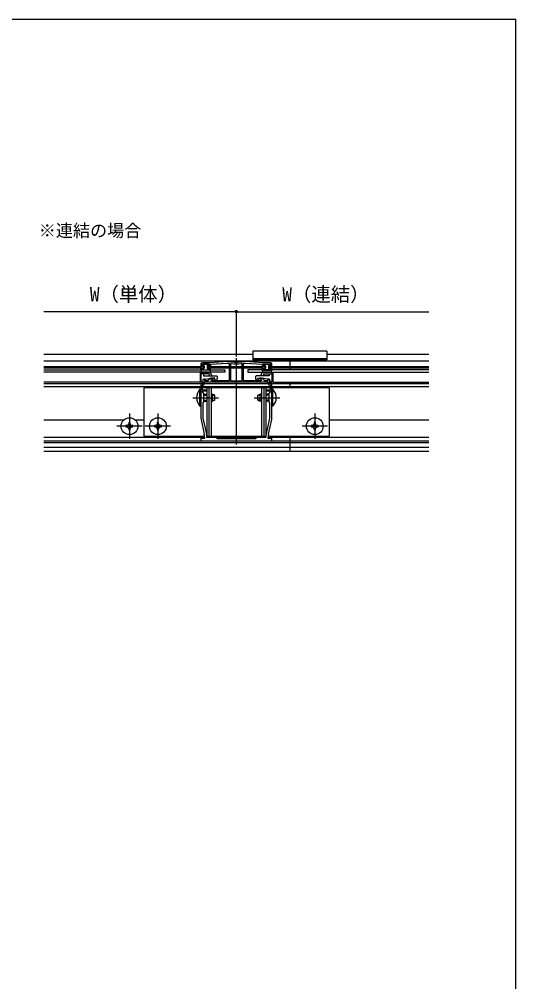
# Model space of a CAD drawing. Units: millimetres, scale not verified. Extents: x -700 to 700, y -1043 to 1037.
# Drawn here: x 352 to 700, y 322 to 997 of the extents above; entities that cross this region are included whole.
import ezdxf
from ezdxf.enums import TextEntityAlignment as Align

# ---------------------------------------------------------------- set-up
doc = ezdxf.new("R2010")
doc.units = ezdxf.units.MM
doc.header["$LTSCALE"] = 6
for name, color, linetype in [('0-1_USER1', 3, 'Continuous'), ('0-2_YKK_11', 7, 'Continuous'), ('0-3_YKK_12', 2, 'Continuous'), ('0-4_YKK_13', 4, 'Continuous'), ('0-5_YKK_D', 6, 'Continuous'), ('0-6_YKK_ZWAK', 7, 'Continuous')]:
    doc.layers.add(name, color=color, linetype=linetype)
doc.styles.add('ＭＳ ゴシック', font='')
doc.styles.get('ＭＳ ゴシック').set_extended_font_data('MS Gothic')

msp = doc.modelspace()

# ---------------------------------------------------------------- linework, layer by layer
at = {"layer": '0-2_YKK_11'}
for p, q in [((500.326, 755.457), (500, 755.158)), ((526.5, 741.3), (526.5, 742.3)), ((479.225, 716.256), (481.475, 705.844)), ((480.592, 717.036), (482.955, 706.095)), ((525.045, 706.095), (527.408, 717.036)), ((526.525, 705.844), (528.775, 716.256))]:
    msp.add_line(p, q, dxfattribs=at)
for points in [[(499.018, 756.798), (498.982, 756.8), (497.5, 756.8), (486, 756), (480, 756)], [(528, 756), (522, 756), (510.5, 756.8), (509.018, 756.8), (508.982, 756.798)], [(479, 755), (479, 752), (481.25, 752), (481.25, 753), (479.9, 753), (479.9, 755), (485.1, 755), (485.1, 753), (483.75, 753), (483.75, 752), (486, 752), (486, 755), (497.5, 755.6), (499, 755.6), (499, 743.3), (486.5, 743.3), (486.299, 744.05), (487.5, 744.743), (487.5, 745.3), (486.464, 745.3), (484.815, 744.348)], [(500, 755.158), (500, 743.3), (508, 743.3), (508, 755.158), (507.674, 755.457)], [(523.185, 744.348), (521.536, 745.3), (520.5, 745.3), (520.5, 744.743), (521.701, 744.05), (521.5, 743.3), (509, 743.3), (509, 755.6), (510.5, 755.6), (522, 755), (522, 752), (524.25, 752), (524.25, 753), (522.9, 753), (522.9, 755), (528.1, 755), (528.1, 753), (526.75, 753), (526.75, 752), (529, 752), (529, 755)], [(484.376, 743.824), (484.185, 743.3), (482, 743.3), (482, 744.4), (481.366, 744.4), (480.5, 743.9), (480.5, 741.3), (479, 741.3), (479, 731.958), (479.12, 731.775), (479.12, 731.225), (479, 731.042), (479, 718.368)], [(526.5, 742.3), (481.5, 742.3), (481.5, 741.3)], [(529, 718.368), (529, 731.042), (528.88, 731.225), (528.88, 731.775), (529, 731.958), (529, 741.3), (527.5, 741.3), (527.5, 743.9), (526.634, 744.4), (526, 744.4), (526, 743.3), (523.815, 743.3), (523.624, 743.824)], [(480.5, 740.3), (480, 740.3), (480, 736.9), (483, 736.9), (483, 736), (480, 736), (480, 735.5), (481, 734.5), (481, 728.5), (480.4, 727.9), (480.4, 718.831)], [(527.6, 718.831), (527.6, 727.9), (527, 728.5), (527, 734.5), (528, 735.5), (528, 736), (525, 736), (525, 736.9), (528, 736.9), (528, 740.3), (527.5, 740.3)], [(481.7, 703.732), (481.7, 702.8), (479.763, 702.8), (479.435, 704.026), (479, 703.969), (479, 701.3), (504, 701.3)], [(483, 705.673), (483, 703.8), (489.5, 703.8), (490.5, 702.8), (504, 702.8), (517.5, 702.8), (518.5, 703.8), (525, 703.8), (525, 705.673)], [(504, 701.3), (529, 701.3), (529, 703.969), (528.565, 704.026), (528.237, 702.8), (526.3, 702.8), (526.3, 703.732)]]:
    msp.add_lwpolyline(points, dxfattribs=at)
for centre, radius, start, end in [((480, 755), 1, 90.00001, 179.99999), ((504, 798.317), 41.817, 263.15728, 276.84272), ((528, 755), 1, 0.00001, 89.99999), ((504, 798.317), 43.017, 265.09998, 274.90002), ((485.315, 743.482), 1, 120.00007, 160.00009), ((522.685, 743.482), 1, 19.99991, 59.99993), ((480.5, 741.3), 1, 270.00001, 359.99999), ((527.5, 741.3), 1, 180.00001, 269.99999), ((489, 718.368), 10, 180, 192.18864), ((488.9, 718.831), 8.5, 180, 192.18865), ((519.1, 718.831), 8.5, 347.81135, 360), ((519, 718.368), 10, 347.81136, 0), ((471.7, 703.732), 10, 360, 12.18864), ((481, 705.673), 2, 359.99995, 12.1886), ((527, 705.673), 2, 167.8114, 180.00005), ((536.3, 703.732), 10, 167.81136, 180)]:
    msp.add_arc(centre, radius, start, end, dxfattribs=at)
at = {"layer": '0-3_YKK_12'}
for p, q in [((515.5, 761.8), (369, 761.8)), ((639, 757.1), (369, 757.1)), ((504, 698.8), (504, 759.3)), ((541.5, 758.15), (541.5, 751.1)), ((639, 761.8), (567.5, 761.8)), ((479, 753.1), (369, 753.1)), ((479, 752.1), (369, 752.1)), ((481.5, 753.1), (479.9, 753.1)), ((481.5, 752.1), (481.25, 752.1)), ((485.1, 753.1), (483.5, 753.1)), ((483.75, 752.1), (483.5, 752.1)), ((499, 753.1), (486, 753.1)), ((499, 752.1), (486, 752.1)), ((508, 753.1), (500, 753.1)), ((508, 752.1), (500, 752.1)), ((522, 753.1), (509, 753.1)), ((522.076, 752.1), (509, 752.1)), ((524.5, 753.1), (522.976, 753.1)), ((524.424, 752.1), (524.174, 752.1)), ((528.024, 753.1), (526.5, 753.1)), ((526.826, 752.1), (526.576, 752.1)), ((639, 752.1), (528.924, 752.1)), ((639, 753.1), (529, 753.1)), ((479, 745.3), (478.5, 745.3)), ((479, 744.4), (478.5, 744.4)), ((529.5, 745.3), (529, 745.3)), ((529.5, 744.4), (529, 744.4)), ((541.5, 742.3), (541.5, 738.5)), ((480.2, 741.3), (369, 741.3)), ((479, 739.1), (369, 739.1)), ((528, 739.1), (480, 739.1)), ((526.5, 741.3), (481.5, 741.3)), ((639, 741.3), (527.8, 741.3)), ((639, 739.1), (529, 739.1)), ((473.5, 731.5), (491.5, 731.5)), ((516.5, 731.5), (534.497, 731.5)), ((424.856, 715.7), (369, 715.7)), ((429, 720.4), (429, 702.6)), ((439, 715.7), (433.144, 715.7)), ((449, 720.4), (449, 702.6)), ((559, 720.4), (559, 702.6)), ((639, 715.7), (569, 715.7)), ((437.9, 711.5), (420.1, 711.5)), ((457.9, 711.5), (440.1, 711.5)), ((567.9, 711.5), (550.1, 711.5)), ((479, 703.6), (369, 703.6)), ((481.7, 703.6), (479.549, 703.6)), ((518.3, 703.6), (489.7, 703.6)), ((528.451, 703.6), (526.3, 703.6)), ((639, 703.6), (529, 703.6)), ((541.5, 704.5), (541.5, 693.88)), ((639, 701.1), (369, 701.1)), ((639, 699.8), (369, 699.8)), ((639, 696.602), (369, 696.602)), ((639, 693.88), (369, 693.88))]:
    msp.add_line(p, q, dxfattribs=at)
at = {"layer": '0-4_YKK_13'}
for p, q in [((515.5, 764.1), (515.5, 758.15)), ((567.5, 764.1), (515.5, 764.1)), ((567.5, 764.1), (567.5, 758.15)), ((567.5, 758.857), (515.5, 758.857)), ((567.5, 758.15), (515.5, 758.15)), ((496, 749.3), (369, 749.3)), ((478.5, 749.3), (478.5, 742.3)), ((479, 749.3), (479, 742.8)), ((479, 749.3), (485.557, 749.3)), ((479.006, 750.702), (479.191, 751.752)), ((479.467, 750.525), (479.481, 750.55)), ((479.486, 752), (481.2, 752)), ((485.259, 750.7), (479.741, 750.7)), ((480.3, 754.7), (480.3, 754.3)), ((484.4, 755), (480.6, 755)), ((481.2, 754), (480.6, 754)), ((481.5, 753.7), (481.5, 752.3)), ((483.5, 753.7), (483.5, 752.3)), ((483.8, 754), (484.4, 754)), ((485.514, 752), (483.8, 752)), ((484.7, 754.7), (484.7, 754.3)), ((485.533, 750.525), (485.519, 750.55)), ((487, 746.8), (485.557, 749.3)), ((485.994, 750.702), (485.809, 751.752)), ((512, 749.3), (639, 749.3)), ((521, 746.8), (522.443, 749.3)), ((522.006, 750.702), (522.191, 751.752)), ((529, 749.3), (522.443, 749.3)), ((522.467, 750.525), (522.481, 750.55)), ((522.486, 752), (524.2, 752)), ((522.741, 750.7), (528.259, 750.7)), ((523.3, 754.7), (523.3, 754.3)), ((523.6, 755), (527.4, 755)), ((524.2, 754), (523.6, 754)), ((524.5, 753.7), (524.5, 752.3)), ((526.5, 753.7), (526.5, 752.3)), ((526.8, 754), (527.4, 754)), ((528.514, 752), (526.8, 752)), ((527.7, 754.7), (527.7, 754.3)), ((528.533, 750.525), (528.519, 750.55)), ((528.994, 750.702), (528.809, 751.752)), ((529, 749.3), (529, 742.8)), ((529.5, 749.3), (529.5, 742.3)), ((478.5, 742.3), (369, 742.3)), ((485, 748.3), (479, 748.3)), ((480.2, 742.3), (479.5, 742.3)), ((480.5, 743.9), (480.5, 742.6)), ((481, 748.3), (481, 746.8)), ((481, 746.8), (490, 746.8)), ((481, 744.4), (482.5, 744.4)), ((482.5, 744.4), (485.859, 745.3)), ((485, 748.3), (485, 746.8)), ((488.902, 745.3), (485.859, 745.3)), ((488.5, 743.8), (488.902, 745.3)), ((489.5, 743.8), (488.5, 743.8)), ((490.5, 746.3), (490.5, 744.8)), ((517.5, 746.3), (517.5, 744.8)), ((527, 746.8), (518, 746.8)), ((518.5, 743.8), (519.5, 743.8)), ((519.5, 743.8), (519.098, 745.3)), ((519.098, 745.3), (522.141, 745.3)), ((525.5, 744.4), (522.141, 745.3)), ((523, 748.3), (523, 746.8)), ((523, 748.3), (529, 748.3)), ((527, 744.4), (525.5, 744.4)), ((527, 748.3), (527, 746.8)), ((527.5, 743.9), (527.5, 742.6)), ((527.8, 742.3), (528.5, 742.3)), ((529.5, 742.3), (639, 742.3)), ((479, 738.5), (439, 738.5)), ((439, 738.5), (439, 704.5)), ((479, 725.6), (479, 737.4)), ((528, 738.5), (480, 738.5)), ((483.3, 738.5), (483.3, 704.5)), ((484.64, 738.5), (484.64, 704.5)), ((486.3, 738.5), (486.3, 704.5)), ((521.7, 738.5), (521.7, 704.5)), ((523.36, 738.5), (523.36, 704.5)), ((524.7, 738.5), (524.7, 704.5)), ((569, 738.5), (529, 738.5)), ((529, 725.6), (529, 737.4)), ((569, 738.5), (569, 704.5)), ((481, 734), (483.3, 734)), ((481, 733.346), (483.3, 733.346)), ((481, 729.654), (483.3, 729.654)), ((481, 729), (483.3, 729)), ((486.3, 734), (487.3, 734)), ((486.3, 733.346), (488.69, 733.346)), ((486.3, 729.654), (488.69, 729.654)), ((489, 733.2), (487.3, 734)), ((489, 729.8), (487.3, 729)), ((489, 729.8), (489, 733.2)), ((519, 733.2), (520.7, 734)), ((519, 729.8), (519, 733.2)), ((519, 729.8), (520.7, 729)), ((521.7, 733.346), (519.31, 733.346)), ((521.7, 729.654), (519.31, 729.654)), ((521.7, 734), (520.7, 734)), ((527, 734), (524.7, 734)), ((527, 733.346), (524.7, 733.346)), ((527, 729.654), (524.7, 729.654)), ((527, 729), (524.7, 729)), ((478.491, 725.6), (479, 725.6)), ((529.509, 725.6), (529, 725.6)), ((430.5, 711), (431.5, 711)), ((450.5, 711), (451.5, 711)), ((560.5, 711), (561.5, 711)), ((439, 704.5), (481.67, 704.5)), ((483, 704.5), (525, 704.5)), ((526.33, 704.5), (569, 704.5))]:
    msp.add_line(p, q, dxfattribs=at)
for points in [[(369, 751.1), (496, 751.1), (496, 749.3)], [(639, 751.1), (512, 751.1), (512, 749.3)], [(478.491, 725.6), (478.491, 737.4), (479, 737.4)], [(529.509, 725.6), (529.509, 737.4), (529, 737.4)], [(486.3, 729), (487.3, 729), (487.3, 734)], [(521.7, 729), (520.7, 729), (520.7, 734)], [(427.5, 712), (426.5, 712), (426.5, 711), (427.5, 711)], [(429.5, 713), (429.5, 714), (428.5, 714), (428.5, 713)], [(428.5, 710), (428.5, 709), (429.5, 709), (429.5, 710)], [(431.5, 711), (431.5, 712), (430.5, 712)], [(447.5, 712), (446.5, 712), (446.5, 711), (447.5, 711)], [(449.5, 713), (449.5, 714), (448.5, 714), (448.5, 713)], [(448.5, 710), (448.5, 709), (449.5, 709), (449.5, 710)], [(451.5, 711), (451.5, 712), (450.5, 712)], [(557.5, 712), (556.5, 712), (556.5, 711), (557.5, 711)], [(559.5, 713), (559.5, 714), (558.5, 714), (558.5, 713)], [(558.5, 710), (558.5, 709), (559.5, 709), (559.5, 710)], [(561.5, 711), (561.5, 712), (560.5, 712)]]:
    msp.add_lwpolyline(points, dxfattribs=at)
for centre in [(429, 711.5), (449, 711.5), (559, 711.5)]:
    msp.add_circle(centre, 5.9, dxfattribs=at)
for centre, radius, start, end in [((479.25, 750.65), 0.25, 167.958, 330), ((479.486, 751.7), 0.3, 90, 170), ((479.741, 750.4), 0.3, 90, 150), ((480.6, 754.7), 0.3, 90, 180), ((480.6, 754.3), 0.3, 180, 270), ((481.2, 753.7), 0.3, 0, 90), ((481.2, 752.3), 0.3, 270, 0), ((483.8, 753.7), 0.3, 90, 180), ((483.8, 752.3), 0.3, 180, 270), ((484.4, 754.7), 0.3, 0, 90), ((484.4, 754.3), 0.3, 270, 0), ((485.259, 750.4), 0.3, 30, 90), ((485.514, 751.7), 0.3, 10, 90), ((485.75, 750.65), 0.25, 210, 12.042), ((522.25, 750.65), 0.25, 167.958, 330), ((522.486, 751.7), 0.3, 90, 170), ((522.741, 750.4), 0.3, 90, 150), ((523.6, 754.7), 0.3, 90, 180), ((523.6, 754.3), 0.3, 180, 270), ((524.2, 753.7), 0.3, 0, 90), ((524.2, 752.3), 0.3, 270, 0), ((526.8, 753.7), 0.3, 90, 180), ((526.8, 752.3), 0.3, 180, 270), ((527.4, 754.7), 0.3, 0, 90), ((527.4, 754.3), 0.3, 270, 0), ((528.259, 750.4), 0.3, 30, 90), ((528.514, 751.7), 0.3, 10, 90), ((528.75, 750.65), 0.25, 210, 12.042), ((479.5, 742.8), 0.5, 180, 270), ((480.2, 742.6), 0.3, 270, 0), ((481, 743.9), 0.5, 90, 180), ((489.5, 744.8), 1, 270, 0), ((490, 746.3), 0.5, 0, 90), ((518, 746.3), 0.5, 90, 180), ((518.5, 744.8), 1, 180, 270), ((527, 743.9), 0.5, 0, 90), ((527.8, 742.6), 0.3, 180, 270), ((528.5, 742.8), 0.5, 270, 0), ((484.232, 731.5), 8.232, 134.2189, 225.7811), ((523.768, 731.5), 8.232, 314.2189, 45.7811), ((427.5, 713), 1, 270, 0), ((427.5, 710), 1, 0, 90), ((430.5, 713), 1, 180, 270), ((430.5, 710), 1, 90, 180), ((447.5, 713), 1, 270, 0), ((447.5, 710), 1, 0, 90), ((450.5, 713), 1, 180, 270), ((450.5, 710), 1, 90, 180), ((557.5, 713), 1, 270, 0), ((557.5, 710), 1, 0, 90), ((560.5, 713), 1, 180, 270), ((560.5, 710), 1, 90, 180)]:
    msp.add_arc(centre, radius, start, end, dxfattribs=at)
at = {"layer": '0-5_YKK_D'}
for p, q in [((504, 791.8), (369, 791.8)), ((504, 760.3), (504, 792.8)), ((504, 760.3), (504, 792.8)), ((504, 791.8), (639, 791.8))]:
    msp.add_line(p, q, dxfattribs=at)
msp.add_circle((504, 791.8), 0.85, dxfattribs=at)
msp.add_circle((504, 791.8), 0.85, dxfattribs=at)
at = {"layer": '0-6_YKK_ZWAK'}
msp.add_line((-700, 996.8), (700, 996.8), dxfattribs=at)
msp.add_lwpolyline([(-700, -1043.2), (700, -1043.2), (700, 996.8)], dxfattribs=at)

# ---------------------------------------------------------------- texts
at = {"layer": '0-1_USER1', "style": 'ＭＳ ゴシック'}
msp.add_text('※連結の場合', height=8.798, dxfattribs=at).set_placement((365.364, 841.618), align=Align.BOTTOM_LEFT)
at = {"layer": '0-5_YKK_D', "style": 'ＭＳ ゴシック'}
for s, p in [('W（単体）', (401.225, 796.077)), ('W（連結）', (536.225, 796))]:
    msp.add_text(s, height=9.971, dxfattribs=at).set_placement(p, align=Align.BOTTOM_LEFT)

doc.saveas('drawing.dxf')
